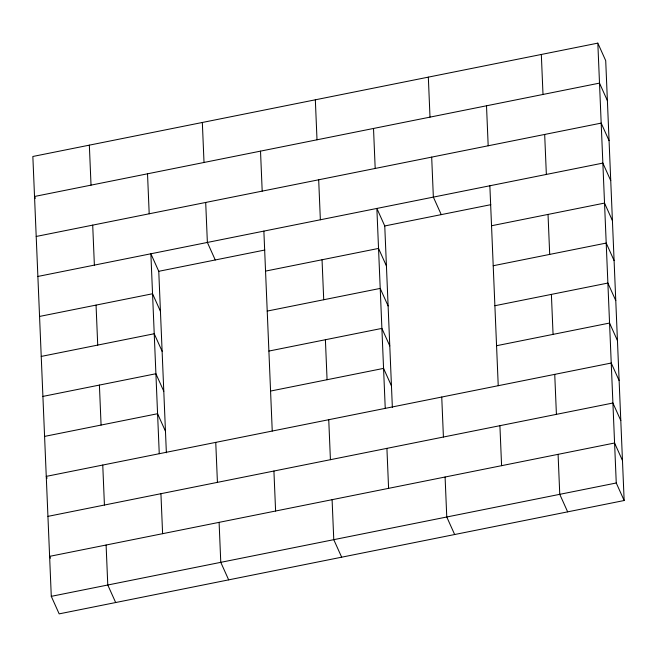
<?xml version="1.0" encoding="UTF-8"?>
<svg xmlns="http://www.w3.org/2000/svg" width="657" height="657" viewBox="0 0 657 657"><rect width="100%" height="100%" fill="white"/><g stroke="black" fill="none" stroke-linecap="round" stroke-linejoin="round"><path stroke-width="0.99" d="M597.829 43.132L32.85 156.481L51.287 596.342L59.171 613.868L624.15 500.519L605.713 60.658L597.829 43.132L616.258 482.994L624.15 500.519M36.201 236.463L601.18 123.114L609.064 140.631M37.876 276.449L602.855 163.1L610.739 180.618M159.257 453.716L150.872 253.774L158.764 271.3L264.82 250.021M385.24 408.375L376.863 208.433L384.756 225.959L490.812 204.68M39.551 316.436L152.547 293.761L160.439 311.287M265.543 271.095L378.539 248.428L386.431 265.945M491.535 225.753L604.53 203.087L612.414 220.604M41.227 356.423L154.223 333.748L162.115 351.273M267.218 311.081L380.214 288.415L388.106 305.932M493.21 265.74L606.206 243.074L614.098 260.591M42.902 396.409L155.898 373.743L163.79 391.26M268.894 351.068L381.889 328.401L389.782 345.919M494.885 305.727L607.881 283.06L615.773 300.577M44.586 436.396L157.573 413.729L165.465 431.247M270.569 391.055L383.565 368.388L391.457 385.905M496.561 345.713L609.556 323.047L617.449 340.564M47.936 516.369L612.907 403.02L620.799 420.537M51.287 596.342L616.258 482.994M607.388 100.644L599.504 83.119L34.525 196.476L35.355 198.315M619.124 380.551L611.232 363.034L46.261 476.382L47.09 478.23M622.475 460.524L614.582 443.007L49.612 556.356L50.441 558.204M441.249 214.617L433.357 197.1L431.682 157.113M567.656 511.852L559.764 494.335L558.089 454.34M454.66 534.519L446.768 517.002L445.093 477.015M215.258 259.958L207.374 242.441L205.698 202.455M341.665 557.193L333.772 539.668L332.097 499.681M228.669 579.86L220.777 562.343L219.101 522.356M115.673 602.526L107.781 585.009L106.105 545.023M541.327 54.474L543.002 94.46M544.678 134.447L546.353 174.434M548.028 214.42L549.704 254.407M551.387 294.393L553.063 334.38M554.738 374.367L556.413 414.353M486.509 105.793L488.184 145.78M489.859 185.767L498.236 385.7M499.911 425.695L501.587 465.682M428.331 77.14L430.007 117.127M441.742 397.042L443.418 437.028M384.756 225.959L392.36 407.439M373.513 128.46L375.188 168.447M386.916 448.361L388.591 488.348M315.335 99.807L317.011 139.801M318.686 179.788L320.361 219.775M322.045 259.761L323.72 299.748M325.396 339.735L327.071 379.721M328.746 419.708L330.422 459.695M260.517 151.135L262.192 191.121M263.868 231.108L272.244 431.041M273.92 471.028L275.603 511.023M202.34 122.481L204.015 162.468M215.751 442.383L217.426 482.369M158.764 271.3L166.369 452.78M147.521 173.801L149.196 213.788M160.932 493.703L162.608 533.689M89.344 145.148L91.027 185.134M92.703 225.121L94.378 265.116M96.053 305.103L97.729 345.089M99.404 385.076L101.079 425.063M102.755 465.049L104.43 505.036"/></g></svg>
